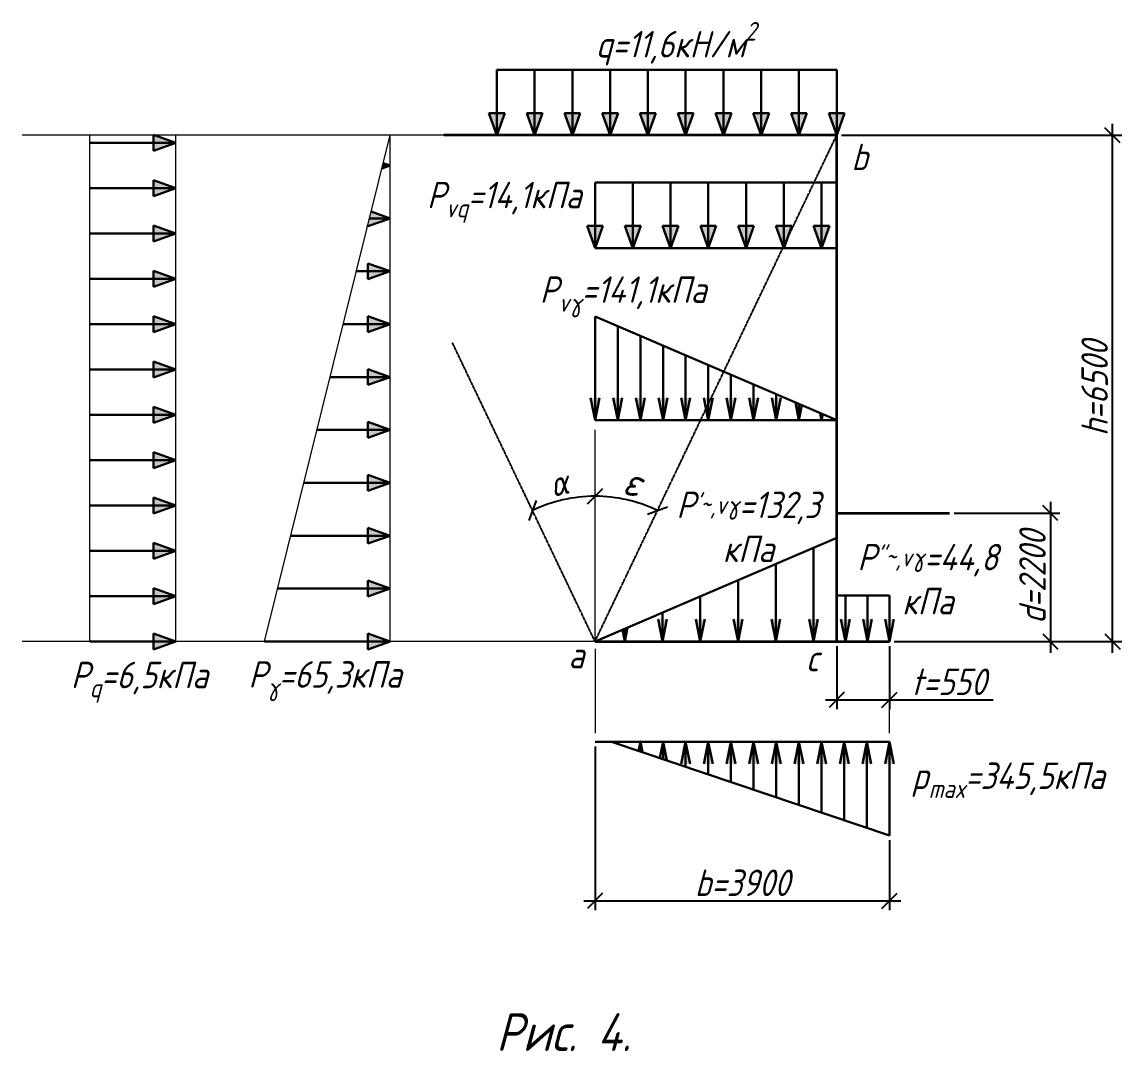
# Model space of a CAD drawing. Header units: millimetres. Extents: x -1004 to 900128, y -352756 to 107728.
# Drawn here: x 233422 to 247988, y -83156 to -69537 of the extents above; entities that cross this region are included whole.
import ezdxf

# ---------------------------------------------------------------- set-up
doc = ezdxf.new("R2010")
doc.units = ezdxf.units.MM
doc.linetypes.add('ACAD_ISO02W100', pattern=[15, 12, -3])
doc.linetypes.add('ACAD_ISO04W100', pattern=[30, 24, -3, 0, -3])
for name, color, linetype, lineweight in [('axles', 152, 'ACAD_ISO04W100', 20), ('basic', 95, 'Continuous', 30), ('hatch', 117, 'ACAD_ISO02W100', 25), ('size', 45, 'Continuous', 20), ('text', 13, 'Continuous', 20), ('thick', 42, 'Continuous', 35), ('thin', 153, 'Continuous', 18)]:
    doc.layers.add(name, color=color, linetype=linetype, lineweight=lineweight)
doc.styles.add('Structures', font='isocpeur.ttf', dxfattribs={"width": 0.85, "oblique": 15})
doc.styles.add('structures 5', font='isocpeur.ttf', dxfattribs={"width": 0.85, "oblique": 15, "height": 5})
doc.dimstyles.new('structures 3.5', dxfattribs={"dimtxt": 3.5, "dimasz": 2, "dimexe": 1.25, "dimexo": 0.625, "dimtad": 1, "dimtxsty": 'Structures', "dimblk": 'OBLIQUE', "dimcen": 2.5, "dimdle": 1.5, "dimadec": 0, "dimazin": 0, "dimtfac": 1, "dimtmove": 0, "dimatfit": 3, "dimfxl": 1, "dimarcsym": 0})

# ---------------------------------------------------------------- blocks, each defined once
blk = doc.blocks.new('_Oblique')
at = {"color": 0, "linetype": 'ByBlock', "lineweight": -2}
blk.add_line((-0.5, -0.5), (0.5, 0.5), dxfattribs=at)
blk = doc.blocks.new('*D218')
at = {"layer": 'Defpoints', "color": 0, "transparency": 16777216}
for p in [(245705, -76036), (244910, -77736), (247040, -77736)]:
    blk.add_point(p, dxfattribs=at)
at = {"layer": 'size', "color": 0, "lineweight": -2, "transparency": 16777216}
for p, q in [((247040, -75886), (247040, -77886)), ((245768, -76036), (247165, -76036)), ((244973, -77736), (247165, -77736))]:
    blk.add_line(p, q, dxfattribs=at)
at = {"layer": 'size', "color": 0, "lineweight": -2, "transparency": 16777216, "xscale": 200, "yscale": 200, "zscale": 200}
for p, rotation in [((247040, -76036), 90), ((247040, -77736), 270)]:
    blk.add_blockref('_Oblique', p, dxfattribs=dict(at, rotation=rotation))
at = {"layer": 'size', "color": 0, "transparency": 16777216, "insert": (246803, -76886), "char_height": 350, "attachment_point": 5, "rotation": 90, "style": 'Structures'}
blk.add_mtext('d=2200', dxfattribs=at)
blk = doc.blocks.new('*D219')
at = {"layer": 'Defpoints', "color": 0, "transparency": 16777216}
for p in [(244210, -77736), (244910, -77736), (244910, -78508)]:
    blk.add_point(p, dxfattribs=at)
at = {"layer": 'size', "color": 0, "lineweight": -2, "transparency": 16777216}
for p, q in [((244210, -77798), (244210, -78633)), ((244910, -77798), (244910, -78633)), ((244060, -78508), (244910, -78508)), ((244910, -78508), (246281, -78508))]:
    blk.add_line(p, q, dxfattribs=at)
at = {"layer": 'size', "color": 0, "lineweight": -2, "transparency": 16777216, "xscale": 200, "yscale": 200, "zscale": 200, "rotation": 180}
blk.add_blockref('_Oblique', (244210, -78508), dxfattribs=at)
at = {"layer": 'size', "color": 0, "lineweight": -2, "transparency": 16777216, "xscale": 200, "yscale": 200, "zscale": 200}
blk.add_blockref('_Oblique', (244910, -78508), dxfattribs=at)
at = {"layer": 'size', "color": 0, "transparency": 16777216, "insert": (245696, -78270), "char_height": 350, "attachment_point": 5, "style": 'Structures'}
blk.add_mtext('t=550', dxfattribs=at)
blk = doc.blocks.new('*D220')
at = {"layer": 'Defpoints', "color": 0, "transparency": 16777216}
for p in [(244210, -71036), (247863, -71036), (244910, -77736)]:
    blk.add_point(p, dxfattribs=at)
at = {"layer": 'size', "color": 0, "lineweight": -2, "transparency": 16777216}
for p, q in [((247863, -77886), (247863, -70886)), ((244273, -71036), (247988, -71036)), ((244973, -77736), (247988, -77736))]:
    blk.add_line(p, q, dxfattribs=at)
at = {"layer": 'size', "color": 0, "lineweight": -2, "transparency": 16777216, "xscale": 200, "yscale": 200, "zscale": 200}
for p, rotation in [((247863, -71036), 90), ((247863, -77736), 270)]:
    blk.add_blockref('_Oblique', p, dxfattribs=dict(at, rotation=rotation))
at = {"layer": 'size', "color": 0, "transparency": 16777216, "insert": (247626, -74386), "char_height": 350, "attachment_point": 5, "rotation": 90, "style": 'Structures'}
blk.add_mtext('h=6500', dxfattribs=at)
blk = doc.blocks.new('*D221')
at = {"layer": 'Defpoints', "color": 0, "transparency": 16777216}
for p in [(244210, -71036), (241010, -74935), (241295, -75835), (241010, -77736), (241010, -77736)]:
    blk.add_point(p, dxfattribs=at)
at = {"layer": 'size', "color": 0, "lineweight": -2, "transparency": 16777216}
blk.add_arc((241010, -77736), 1922, 64.4703, 90, dxfattribs=at)
at = {"layer": 'size', "color": 0, "lineweight": -2, "transparency": 16777216, "xscale": 200, "yscale": 200, "zscale": 200}
for p, rotation in [((241010, -75814), 179.9999999999999), ((241838, -76002), 334.4703020094668)]:
    blk.add_blockref('_Oblique', p, dxfattribs=dict(at, rotation=rotation))
at = {"layer": 'size', "color": 0, "transparency": 16777216, "insert": (241513, -75621), "char_height": 350, "attachment_point": 5, "rotation": 346.6245, "style": 'Structures'}
blk.add_mtext('{\\H1.08333x;ε}', dxfattribs=at)
blk = doc.blocks.new('*D222')
at = {"layer": 'Defpoints', "color": 0, "transparency": 16777216}
for p in [(237810, -71036), (241010, -71286), (240726, -75835), (241010, -77736), (241010, -77736)]:
    blk.add_point(p, dxfattribs=at)
at = {"layer": 'size', "color": 0, "lineweight": -2, "transparency": 16777216}
blk.add_arc((241010, -77736), 1922, 90, 115.5297, dxfattribs=at)
at = {"layer": 'size', "color": 0, "lineweight": -2, "transparency": 16777216, "xscale": 200, "yscale": 200, "zscale": 200}
for p, rotation in [((241010, -75814), 359.9999999999997), ((240182, -76002), 205.5296979905329)]:
    blk.add_blockref('_Oblique', p, dxfattribs=dict(at, rotation=rotation))
at = {"layer": 'size', "color": 0, "transparency": 16777216, "insert": (240535, -75637), "char_height": 350, "width": 756.43, "attachment_point": 5, "rotation": 12.7648, "style": 'Structures'}
blk.add_mtext('{\\H0.95833x;α}', dxfattribs=at)
blk = doc.blocks.new('*D217')
at = {"layer": 'Defpoints', "color": 0, "transparency": 16777216}
for p in [(241010, -79062), (244910, -80305), (244910, -81168)]:
    blk.add_point(p, dxfattribs=at)
at = {"layer": 'size', "color": 0, "lineweight": -2, "transparency": 16777216}
for p, q in [((241010, -79125), (241010, -81293)), ((244910, -80367), (244910, -81293)), ((240860, -81168), (245060, -81168))]:
    blk.add_line(p, q, dxfattribs=at)
at = {"layer": 'size', "color": 0, "lineweight": -2, "transparency": 16777216, "xscale": 200, "yscale": 200, "zscale": 200, "rotation": 180}
blk.add_blockref('_Oblique', (241010, -81168), dxfattribs=at)
at = {"layer": 'size', "color": 0, "lineweight": -2, "transparency": 16777216, "xscale": 200, "yscale": 200, "zscale": 200}
blk.add_blockref('_Oblique', (244910, -81168), dxfattribs=at)
at = {"layer": 'size', "color": 0, "transparency": 16777216, "insert": (242960, -80930), "char_height": 350, "attachment_point": 5, "style": 'Structures'}
blk.add_mtext('b=3900', dxfattribs=at)

msp = doc.modelspace()

# ---------------------------------------------------------------- hatches: boundary and pattern name
at = {"layer": 'basic'}
h = msp.add_hatch(color=256, dxfattribs=at)
h.dxf.hatch_style = 1
h.paths.add_polyline_path([(239605.193, -70741.228), (239710.118, -71035.884), (239710.118, -70741.228)])
h.paths.add_polyline_path([(239710.118, -70741.228), (239710.118, -71035.884), (239815.043, -70741.228)])
h = msp.add_hatch(color=256, dxfattribs=at)
h.dxf.hatch_style = 1
h.paths.add_polyline_path([(240105.193, -70741.228), (240210.118, -71035.884), (240210.118, -70741.228)])
h.paths.add_polyline_path([(240210.118, -70741.228), (240210.118, -71035.884), (240315.043, -70741.228)])
h = msp.add_hatch(color=256, dxfattribs=at)
h.dxf.hatch_style = 1
h.paths.add_polyline_path([(240605.193, -70741.228), (240710.118, -71035.884), (240710.118, -70741.228)])
h.paths.add_polyline_path([(240710.118, -70741.228), (240710.118, -71035.884), (240815.043, -70741.228)])
h = msp.add_hatch(color=256, dxfattribs=at)
h.dxf.hatch_style = 1
h.paths.add_polyline_path([(241105.193, -70741.228), (241210.118, -71035.884), (241210.118, -70741.228)])
h.paths.add_polyline_path([(241210.118, -70741.228), (241210.118, -71035.884), (241315.043, -70741.228)])
h = msp.add_hatch(color=256, dxfattribs=at)
h.dxf.hatch_style = 1
h.paths.add_polyline_path([(241605.193, -70741.228), (241710.118, -71035.884), (241710.118, -70741.228)])
h.paths.add_polyline_path([(241710.118, -70741.228), (241710.118, -71035.884), (241815.043, -70741.228)])
h = msp.add_hatch(color=256, dxfattribs=at)
h.dxf.hatch_style = 1
h.paths.add_polyline_path([(242105.193, -70741.228), (242210.118, -71035.884), (242210.118, -70741.228)])
h.paths.add_polyline_path([(242210.118, -70741.228), (242210.118, -71035.884), (242315.043, -70741.228)])
h = msp.add_hatch(color=256, dxfattribs=at)
h.dxf.hatch_style = 1
h.paths.add_polyline_path([(242605.193, -70741.228), (242710.118, -71035.884), (242710.118, -70741.228)])
h.paths.add_polyline_path([(242710.118, -70741.228), (242710.118, -71035.884), (242815.043, -70741.228)])
h = msp.add_hatch(color=256, dxfattribs=at)
h.dxf.hatch_style = 1
h.paths.add_polyline_path([(243105.193, -70741.228), (243210.118, -71035.884), (243210.118, -70741.228)])
h.paths.add_polyline_path([(243210.118, -70741.228), (243210.118, -71035.884), (243315.043, -70741.228)])
h = msp.add_hatch(color=256, dxfattribs=at)
h.dxf.hatch_style = 1
h.paths.add_polyline_path([(243605.193, -70741.228), (243710.118, -71035.884), (243710.118, -70741.228)])
h.paths.add_polyline_path([(243710.118, -70741.228), (243710.118, -71035.884), (243815.043, -70741.228)])
h = msp.add_hatch(color=256, dxfattribs=at)
h.dxf.hatch_style = 1
h.paths.add_polyline_path([(244105.193, -70741.228), (244210.118, -71035.884), (244210.118, -70741.228)])
h.paths.add_polyline_path([(244210.118, -70741.228), (244210.118, -71035.884), (244315.043, -70741.228)])
h = msp.add_hatch(color=256, dxfattribs=at)
h.dxf.hatch_style = 1
h.paths.add_polyline_path([(235165.137, -71030.959), (235459.793, -71135.884), (235165.137, -71135.884)])
h.paths.add_polyline_path([(235165.137, -71135.884), (235459.793, -71135.884), (235165.137, -71240.81)])
h = msp.add_hatch(color=256, dxfattribs=at)
h.dxf.hatch_style = 1
h.paths.add_polyline_path([(238203.79, -71403.399), (238195.726, -71435.884), (238295.019, -71435.884)])
h.paths.add_polyline_path([(238295.019, -71435.884), (238195.726, -71435.884), (238186.098, -71474.67)])
h.paths.add_polyline_path([(238295.019, -72135.884), (238021.964, -72135.884), (238009.961, -72184.237), (238034.996, -72228.477)])
h.paths.add_polyline_path([(238044.14, -72046.548), (238021.964, -72135.884), (238295.019, -72135.884)])
h.paths.add_polyline_path([(238009.961, -72184.237), (238000.363, -72222.905), (238000.363, -72240.81), (238034.996, -72228.477)])
h = msp.add_hatch(color=256, dxfattribs=at)
h.dxf.hatch_style = 1
h.paths.add_polyline_path([(235165.137, -71630.959), (235459.793, -71735.884), (235165.137, -71735.884)])
h.paths.add_polyline_path([(235165.137, -71735.884), (235459.793, -71735.884), (235165.137, -71840.81)])
h = msp.add_hatch(color=256, dxfattribs=at)
h.dxf.hatch_style = 1
h.paths.add_polyline_path([(235165.137, -72230.959), (235459.793, -72335.884), (235165.137, -72335.884)])
h.paths.add_polyline_path([(235165.137, -72335.884), (235459.793, -72335.884), (235165.137, -72440.81)])
h = msp.add_hatch(color=256, dxfattribs=at)
h.dxf.hatch_style = 1
h.paths.add_polyline_path([(240905.193, -72234.682), (241010.118, -72529.338), (241010.118, -72234.682)])
h.paths.add_polyline_path([(241010.118, -72234.682), (241010.118, -72529.338), (241115.043, -72234.682)])
h = msp.add_hatch(color=256, dxfattribs=at)
h.dxf.hatch_style = 1
h.paths.add_polyline_path([(241405.193, -72234.682), (241510.118, -72529.338), (241510.118, -72234.682)])
h.paths.add_polyline_path([(241510.118, -72234.682), (241510.118, -72529.338), (241615.043, -72234.682)])
h = msp.add_hatch(color=256, dxfattribs=at)
h.dxf.hatch_style = 1
h.paths.add_polyline_path([(241905.193, -72234.682), (242010.118, -72529.338), (242010.118, -72234.682)])
h.paths.add_polyline_path([(242010.118, -72234.682), (242010.118, -72529.338), (242115.043, -72234.682)])
h = msp.add_hatch(color=256, dxfattribs=at)
h.dxf.hatch_style = 1
h.paths.add_polyline_path([(242405.193, -72234.682), (242510.118, -72529.338), (242510.118, -72234.682)])
h.paths.add_polyline_path([(242510.118, -72234.682), (242510.118, -72529.338), (242615.043, -72234.682)])
h = msp.add_hatch(color=256, dxfattribs=at)
h.dxf.hatch_style = 1
h.paths.add_polyline_path([(242905.193, -72234.682), (243010.118, -72529.338), (243010.118, -72234.682)])
h.paths.add_polyline_path([(243010.118, -72234.682), (243010.118, -72529.338), (243115.043, -72234.682)])
h = msp.add_hatch(color=256, dxfattribs=at)
h.dxf.hatch_style = 1
h.paths.add_polyline_path([(243405.193, -72234.682), (243510.118, -72529.338), (243510.118, -72234.682)])
h.paths.add_polyline_path([(243510.118, -72234.682), (243510.118, -72529.338), (243615.043, -72234.682)])
h = msp.add_hatch(color=256, dxfattribs=at)
h.dxf.hatch_style = 1
h.paths.add_polyline_path([(243905.193, -72234.682), (244010.118, -72529.338), (244010.118, -72234.682)])
h.paths.add_polyline_path([(244010.118, -72234.682), (244010.118, -72529.338), (244115.043, -72234.682)])
h = msp.add_hatch(color=256, dxfattribs=at)
h.dxf.hatch_style = 1
h.paths.add_polyline_path([(235165.137, -72830.959), (235459.793, -72935.884), (235165.137, -72935.884)])
h.paths.add_polyline_path([(235165.137, -72935.884), (235459.793, -72935.884), (235165.137, -73040.81)])
h = msp.add_hatch(color=256, dxfattribs=at)
h.dxf.hatch_style = 1
h.paths.add_polyline_path([(238000.363, -72730.959), (238295.019, -72835.884), (238000.363, -72835.884)])
h.paths.add_polyline_path([(238000.363, -72835.884), (238295.019, -72835.884), (238000.363, -72940.81)])
h = msp.add_hatch(color=256, dxfattribs=at)
h.dxf.hatch_style = 1
h.paths.add_polyline_path([(235165.137, -73430.959), (235459.793, -73535.884), (235165.137, -73535.884)])
h.paths.add_polyline_path([(235165.137, -73535.884), (235459.793, -73535.884), (235165.137, -73640.81)])
h = msp.add_hatch(color=256, dxfattribs=at)
h.dxf.hatch_style = 1
h.paths.add_polyline_path([(238000.363, -73430.959), (238295.019, -73535.884), (238000.363, -73535.884)])
h.paths.add_polyline_path([(238000.363, -73535.884), (238295.019, -73535.884), (238000.363, -73640.81)])
h = msp.add_hatch(color=256, dxfattribs=at)
h.dxf.hatch_style = 1
h.paths.add_polyline_path([(235165.137, -74030.959), (235459.793, -74135.884), (235165.137, -74135.884)])
h.paths.add_polyline_path([(235165.137, -74135.884), (235459.793, -74135.884), (235165.137, -74240.81)])
h = msp.add_hatch(color=256, dxfattribs=at)
h.dxf.hatch_style = 1
h.paths.add_polyline_path([(238000.363, -74130.959), (238295.019, -74235.884), (238000.363, -74235.884)])
h.paths.add_polyline_path([(238000.363, -74235.884), (238295.019, -74235.884), (238000.363, -74340.81)])
h = msp.add_hatch(color=256, dxfattribs=at)
h.dxf.hatch_style = 1
h.paths.add_polyline_path([(240951.386, -74512.048), (241010.118, -74512.048), (241010.118, -74806.704)])
h.paths.add_polyline_path([(241010.118, -74512.048), (241068.85, -74512.048), (241010.118, -74806.704)])
h = msp.add_hatch(color=256, dxfattribs=at)
h.dxf.hatch_style = 1
h.paths.add_polyline_path([(241251.386, -74512.048), (241310.118, -74512.048), (241310.118, -74806.704)])
h.paths.add_polyline_path([(241310.118, -74512.048), (241368.85, -74512.048), (241310.118, -74806.704)])
h = msp.add_hatch(color=256, dxfattribs=at)
h.dxf.hatch_style = 1
h.paths.add_polyline_path([(241551.386, -74512.048), (241610.118, -74512.048), (241610.118, -74806.704)])
h.paths.add_polyline_path([(241610.118, -74512.048), (241668.85, -74512.048), (241610.118, -74806.704)])
h = msp.add_hatch(color=256, dxfattribs=at)
h.dxf.hatch_style = 1
h.paths.add_polyline_path([(241851.386, -74512.048), (241910.118, -74512.048), (241910.118, -74806.704)])
h.paths.add_polyline_path([(241910.118, -74512.048), (241968.85, -74512.048), (241910.118, -74806.704)])
h = msp.add_hatch(color=256, dxfattribs=at)
h.dxf.hatch_style = 1
h.paths.add_polyline_path([(242151.386, -74512.048), (242210.118, -74512.048), (242210.118, -74806.704)])
h.paths.add_polyline_path([(242210.118, -74512.048), (242268.85, -74512.048), (242210.118, -74806.704)])
h = msp.add_hatch(color=256, dxfattribs=at)
h.dxf.hatch_style = 1
h.paths.add_polyline_path([(242451.386, -74512.048), (242510.118, -74512.048), (242510.118, -74806.704)])
h.paths.add_polyline_path([(242510.118, -74512.048), (242568.85, -74512.048), (242510.118, -74806.704)])
h = msp.add_hatch(color=256, dxfattribs=at)
h.dxf.hatch_style = 1
h.paths.add_polyline_path([(242751.386, -74512.048), (242810.118, -74512.048), (242810.118, -74806.704)])
h.paths.add_polyline_path([(242810.118, -74512.048), (242868.85, -74512.048), (242810.118, -74806.704)])
h = msp.add_hatch(color=256, dxfattribs=at)
h.dxf.hatch_style = 1
h.paths.add_polyline_path([(243051.386, -74512.048), (243110.118, -74512.048), (243110.118, -74806.704)])
h.paths.add_polyline_path([(243110.118, -74512.048), (243168.85, -74512.048), (243110.118, -74806.704)])
h = msp.add_hatch(color=256, dxfattribs=at)
h.dxf.hatch_style = 1
h.paths.add_polyline_path([(243351.386, -74512.048), (243410.118, -74512.048), (243410.118, -74806.704)])
h.paths.add_polyline_path([(243410.118, -74512.048), (243468.85, -74512.048), (243410.118, -74806.704)])
h = msp.add_hatch(color=256, dxfattribs=at)
h.dxf.hatch_style = 1
h.paths.add_polyline_path([(243749.532, -74608.965), (243710.118, -74592.043), (243710.118, -74806.704)])
h.paths.add_polyline_path([(243710.118, -74592.043), (243663.327, -74571.955), (243710.118, -74806.704)])
h.paths.add_polyline_path([(244025.884, -74727.608), (244010.118, -74720.84), (244010.118, -74806.704)])
h.paths.add_polyline_path([(244010.118, -74720.84), (243991.401, -74712.804), (244010.118, -74806.704)])
h = msp.add_hatch(color=256, dxfattribs=at)
h.dxf.hatch_style = 1
h.paths.add_polyline_path([(235165.137, -74630.959), (235459.793, -74735.884), (235165.137, -74735.884)])
h.paths.add_polyline_path([(235165.137, -74735.884), (235459.793, -74735.884), (235165.137, -74840.81)])
h = msp.add_hatch(color=256, dxfattribs=at)
h.dxf.hatch_style = 1
h.paths.add_polyline_path([(238000.363, -74830.959), (238295.019, -74935.884), (238000.363, -74935.884)])
h.paths.add_polyline_path([(238000.363, -74935.884), (238295.019, -74935.884), (238000.363, -75040.81)])
h = msp.add_hatch(color=256, dxfattribs=at)
h.dxf.hatch_style = 1
h.paths.add_polyline_path([(235165.137, -75230.959), (235459.793, -75335.884), (235165.137, -75335.884)])
h.paths.add_polyline_path([(235165.137, -75335.884), (235459.793, -75335.884), (235165.137, -75440.81)])
h = msp.add_hatch(color=256, dxfattribs=at)
h.dxf.hatch_style = 1
h.paths.add_polyline_path([(238000.363, -75530.959), (238295.019, -75635.884), (238000.363, -75635.884)])
h.paths.add_polyline_path([(238000.363, -75635.884), (238295.019, -75635.884), (238000.363, -75740.81)])
h = msp.add_hatch(color=256, dxfattribs=at)
h.dxf.hatch_style = 1
h.paths.add_polyline_path([(235165.137, -75830.959), (235459.793, -75935.884), (235165.137, -75935.884)])
h.paths.add_polyline_path([(235165.137, -75935.884), (235459.793, -75935.884), (235165.137, -76040.81)])
h = msp.add_hatch(color=256, dxfattribs=at)
h.dxf.hatch_style = 1
h.paths.add_polyline_path([(238000.363, -76230.959), (238295.019, -76335.884), (238000.363, -76335.884)])
h.paths.add_polyline_path([(238000.363, -76335.884), (238295.019, -76335.884), (238000.363, -76440.81)])
h = msp.add_hatch(color=256, dxfattribs=at)
h.dxf.hatch_style = 1
h.paths.add_polyline_path([(235165.137, -76430.959), (235459.793, -76535.884), (235165.137, -76535.884)])
h.paths.add_polyline_path([(235165.137, -76535.884), (235459.793, -76535.884), (235165.137, -76640.81)])
h = msp.add_hatch(color=256, dxfattribs=at)
h.dxf.hatch_style = 1
h.paths.add_polyline_path([(235165.137, -77030.959), (235459.793, -77135.884), (235165.137, -77135.884)])
h.paths.add_polyline_path([(235165.137, -77135.884), (235459.793, -77135.884), (235165.137, -77240.81)])
h = msp.add_hatch(color=256, dxfattribs=at)
h.dxf.hatch_style = 1
h.paths.add_polyline_path([(238000.363, -76930.959), (238295.019, -77035.884), (238000.363, -77035.884)])
h.paths.add_polyline_path([(238000.363, -77035.884), (238295.019, -77035.884), (238000.363, -77140.81)])
h = msp.add_hatch(color=256, dxfattribs=at)
h.dxf.hatch_style = 1
h.paths.add_polyline_path([(241962.503, -77441.228), (241903.771, -77441.228), (241903.771, -77735.884)])
h.paths.add_polyline_path([(241903.771, -77441.228), (241845.039, -77441.228), (241903.771, -77735.884)])
h = msp.add_hatch(color=256, dxfattribs=at)
h.dxf.hatch_style = 1
h.paths.add_polyline_path([(242462.503, -77441.228), (242403.771, -77441.228), (242403.771, -77735.884)])
h.paths.add_polyline_path([(242403.771, -77441.228), (242345.039, -77441.228), (242403.771, -77735.884)])
h = msp.add_hatch(color=256, dxfattribs=at)
h.dxf.hatch_style = 1
h.paths.add_polyline_path([(242962.503, -77441.228), (242903.771, -77441.228), (242903.771, -77735.884)])
h.paths.add_polyline_path([(242903.771, -77441.228), (242845.039, -77441.228), (242903.771, -77735.884)])
h = msp.add_hatch(color=256, dxfattribs=at)
h.dxf.hatch_style = 1
h.paths.add_polyline_path([(243462.503, -77441.228), (243403.771, -77441.228), (243403.771, -77735.884)])
h.paths.add_polyline_path([(243403.771, -77441.228), (243345.039, -77441.228), (243403.771, -77735.884)])
h = msp.add_hatch(color=256, dxfattribs=at)
h.dxf.hatch_style = 1
h.paths.add_polyline_path([(243962.503, -77441.228), (243903.771, -77441.228), (243903.771, -77735.884)])
h.paths.add_polyline_path([(243903.771, -77441.228), (243845.039, -77441.228), (243903.771, -77735.884)])
h = msp.add_hatch(color=256, dxfattribs=at)
h.dxf.hatch_style = 1
h.paths.add_polyline_path([(244383.429, -77441.228), (244324.697, -77441.228), (244324.697, -77735.884)])
h.paths.add_polyline_path([(244324.697, -77441.228), (244265.965, -77441.228), (244324.697, -77735.884)])
h = msp.add_hatch(color=256, dxfattribs=at)
h.dxf.hatch_style = 1
h.paths.add_polyline_path([(244676.139, -77441.228), (244617.407, -77441.228), (244617.407, -77735.884)])
h.paths.add_polyline_path([(244617.407, -77441.228), (244558.676, -77441.228), (244617.407, -77735.884)])
h = msp.add_hatch(color=256, dxfattribs=at)
h.dxf.hatch_style = 1
h.paths.add_polyline_path([(244968.85, -77441.228), (244910.118, -77441.228), (244910.118, -77735.884)])
h.paths.add_polyline_path([(244910.118, -77441.228), (244851.386, -77441.228), (244910.118, -77735.884)])
h = msp.add_hatch(color=256, dxfattribs=at)
h.dxf.hatch_style = 1
h.paths.add_polyline_path([(235165.137, -77630.959), (235459.793, -77735.884), (235165.137, -77735.884)])
h.paths.add_polyline_path([(235165.137, -77735.884), (235459.793, -77735.884), (235165.137, -77840.81)])
h = msp.add_hatch(color=256, dxfattribs=at)
h.dxf.hatch_style = 1
h.paths.add_polyline_path([(238000.363, -77630.959), (238295.019, -77735.884), (238000.363, -77735.884)])
h.paths.add_polyline_path([(238000.363, -77735.884), (238295.019, -77735.884), (238000.363, -77840.81)])
h = msp.add_hatch(color=256, dxfattribs=at)
h.dxf.hatch_style = 1
h.paths.add_polyline_path([(241440.61, -77551.065), (241403.771, -77566.881), (241403.771, -77735.884)])
h.paths.add_polyline_path([(241403.771, -77566.881), (241372.74, -77580.203), (241403.771, -77735.884)])
h = msp.add_hatch(color=256, dxfattribs=at)
h.dxf.hatch_style = 1
h.paths.add_polyline_path([(241910.118, -79062.338), (241910.118, -79291.895), (241959.175, -79308.456)])
h.paths.add_polyline_path([(241910.118, -79062.338), (241867.247, -79277.422), (241910.118, -79291.895)])
h.paths.add_polyline_path([(241610.118, -79062.338), (241610.118, -79190.62), (241637.532, -79199.874)])
h.paths.add_polyline_path([(241610.118, -79062.338), (241586.16, -79182.532), (241610.118, -79190.62)])
h.paths.add_polyline_path([(241310.118, -79062.338), (241305.074, -79087.642), (241310.118, -79089.344)])
h.paths.add_polyline_path([(241310.118, -79062.338), (241310.118, -79089.344), (241315.889, -79091.293)])
h = msp.add_hatch(color=256, dxfattribs=at)
h.dxf.hatch_style = 1
h.paths.add_polyline_path([(242151.386, -79356.994), (242210.118, -79356.994), (242210.118, -79062.338)])
h.paths.add_polyline_path([(242210.118, -79356.994), (242268.85, -79356.994), (242210.118, -79062.338)])
h = msp.add_hatch(color=256, dxfattribs=at)
h.dxf.hatch_style = 1
h.paths.add_polyline_path([(242451.386, -79356.994), (242510.118, -79356.994), (242510.118, -79062.338)])
h.paths.add_polyline_path([(242510.118, -79356.994), (242568.85, -79356.994), (242510.118, -79062.338)])
h = msp.add_hatch(color=256, dxfattribs=at)
h.dxf.hatch_style = 1
h.paths.add_polyline_path([(242751.386, -79356.994), (242810.118, -79356.994), (242810.118, -79062.338)])
h.paths.add_polyline_path([(242810.118, -79356.994), (242868.85, -79356.994), (242810.118, -79062.338)])
h = msp.add_hatch(color=256, dxfattribs=at)
h.dxf.hatch_style = 1
h.paths.add_polyline_path([(243051.386, -79356.994), (243110.118, -79356.994), (243110.118, -79062.338)])
h.paths.add_polyline_path([(243110.118, -79356.994), (243168.85, -79356.994), (243110.118, -79062.338)])
h = msp.add_hatch(color=256, dxfattribs=at)
h.dxf.hatch_style = 1
h.paths.add_polyline_path([(243351.386, -79356.994), (243410.118, -79356.994), (243410.118, -79062.338)])
h.paths.add_polyline_path([(243410.118, -79356.994), (243468.85, -79356.994), (243410.118, -79062.338)])
h = msp.add_hatch(color=256, dxfattribs=at)
h.dxf.hatch_style = 1
h.paths.add_polyline_path([(243651.386, -79356.994), (243710.118, -79356.994), (243710.118, -79062.338)])
h.paths.add_polyline_path([(243710.118, -79356.994), (243768.85, -79356.994), (243710.118, -79062.338)])
h = msp.add_hatch(color=256, dxfattribs=at)
h.dxf.hatch_style = 1
h.paths.add_polyline_path([(243951.386, -79356.994), (244010.118, -79356.994), (244010.118, -79062.338)])
h.paths.add_polyline_path([(244010.118, -79356.994), (244068.85, -79356.994), (244010.118, -79062.338)])
h = msp.add_hatch(color=256, dxfattribs=at)
h.dxf.hatch_style = 1
h.paths.add_polyline_path([(244251.386, -79356.994), (244310.118, -79356.994), (244310.118, -79062.338)])
h.paths.add_polyline_path([(244310.118, -79356.994), (244368.85, -79356.994), (244310.118, -79062.338)])
h = msp.add_hatch(color=256, dxfattribs=at)
h.dxf.hatch_style = 1
h.paths.add_polyline_path([(244551.386, -79356.994), (244610.118, -79356.994), (244610.118, -79062.338)])
h.paths.add_polyline_path([(244610.118, -79356.994), (244668.85, -79356.994), (244610.118, -79062.338)])
h = msp.add_hatch(color=256, dxfattribs=at)
h.dxf.hatch_style = 1
h.paths.add_polyline_path([(244851.386, -79356.994), (244910.118, -79356.994), (244910.118, -79062.338)])
h.paths.add_polyline_path([(244910.118, -79356.994), (244968.85, -79356.994), (244910.118, -79062.338)])

# ---------------------------------------------------------------- linework, layer by layer
at = {"layer": 'axles', "ltscale": 0.2}
for p, q in [((239008.402, -71035.884), (233421.793, -71035.884)), ((241010.118, -77735.884), (233421.793, -77735.884))]:
    msp.add_line(p, q, dxfattribs=at)
at = {"layer": 'basic'}
for p, q in [((239710.118, -71035.884), (239710.118, -70169.351)), ((244210.118, -70169.351), (239710.118, -70169.351)), ((240210.118, -71035.884), (240210.118, -70169.351)), ((240710.118, -71035.884), (240710.118, -70169.351)), ((241210.118, -71035.884), (241210.118, -70169.351)), ((241710.118, -71035.884), (241710.118, -70169.351)), ((242210.118, -71035.884), (242210.118, -70169.351)), ((242710.118, -71035.884), (242710.118, -70169.351)), ((243210.118, -71035.884), (243210.118, -70169.351)), ((243710.118, -71035.884), (243710.118, -70169.351)), ((244210.118, -71035.884), (244210.118, -70169.351)), ((239710.118, -71035.884), (239605.193, -70741.228)), ((239815.043, -70741.228), (239605.193, -70741.228)), ((239710.118, -71035.884), (239815.043, -70741.228)), ((240210.118, -71035.884), (240105.193, -70741.228)), ((240315.043, -70741.228), (240105.193, -70741.228)), ((240210.118, -71035.884), (240315.043, -70741.228)), ((240710.118, -71035.884), (240605.193, -70741.228)), ((240815.043, -70741.228), (240605.193, -70741.228)), ((240710.118, -71035.884), (240815.043, -70741.228)), ((241210.118, -71035.884), (241105.193, -70741.228)), ((241315.043, -70741.228), (241105.193, -70741.228)), ((241210.118, -71035.884), (241315.043, -70741.228)), ((241710.118, -71035.884), (241605.193, -70741.228)), ((241815.043, -70741.228), (241605.193, -70741.228)), ((241710.118, -71035.884), (241815.043, -70741.228)), ((242210.118, -71035.884), (242105.193, -70741.228)), ((242315.043, -70741.228), (242105.193, -70741.228)), ((242210.118, -71035.884), (242315.043, -70741.228)), ((242710.118, -71035.884), (242605.193, -70741.228)), ((242815.043, -70741.228), (242605.193, -70741.228)), ((242710.118, -71035.884), (242815.043, -70741.228)), ((243210.118, -71035.884), (243105.193, -70741.228)), ((243315.043, -70741.228), (243105.193, -70741.228)), ((243210.118, -71035.884), (243315.043, -70741.228)), ((243710.118, -71035.884), (243605.193, -70741.228)), ((243815.043, -70741.228), (243605.193, -70741.228)), ((243710.118, -71035.884), (243815.043, -70741.228)), ((244210.118, -71035.884), (244105.193, -70741.228)), ((244315.043, -70741.228), (244105.193, -70741.228)), ((244210.118, -71035.884), (244315.043, -70741.228)), ((235459.793, -71135.884), (235165.137, -71030.959)), ((235165.137, -71240.81), (235165.137, -71030.959)), ((235459.793, -71135.884), (234317.927, -71135.884)), ((235459.793, -71135.884), (235165.137, -71240.81)), ((238295.019, -71435.884), (238186.098, -71474.67)), ((238295.019, -71435.884), (238195.726, -71435.884)), ((238295.019, -71435.884), (238203.79, -71403.399)), ((235459.793, -71735.884), (235165.137, -71630.959)), ((235165.137, -71840.81), (235165.137, -71630.959)), ((241010.118, -72529.338), (241010.118, -71662.805)), ((241010.118, -71662.805), (244210.118, -71662.805)), ((241510.118, -72529.338), (241510.118, -71662.805)), ((242010.118, -72529.338), (242010.118, -71662.805)), ((242510.118, -72529.338), (242510.118, -71662.805)), ((243010.118, -72529.338), (243010.118, -71662.805)), ((243510.118, -72529.338), (243510.118, -71662.805)), ((244010.118, -72529.338), (244010.118, -71662.805)), ((235459.793, -71735.884), (234317.927, -71735.884)), ((235459.793, -71735.884), (235165.137, -71840.81)), ((238295.019, -72135.884), (238044.14, -72046.548)), ((235459.793, -72335.884), (235165.137, -72230.959)), ((235165.137, -72440.81), (235165.137, -72230.959)), ((238295.019, -72135.884), (238000.363, -72240.81)), ((238000.363, -72240.81), (238000.363, -72222.905)), ((238295.019, -72135.884), (238021.964, -72135.884)), ((241010.118, -72529.338), (240905.193, -72234.682)), ((241115.043, -72234.682), (240905.193, -72234.682)), ((241010.118, -72529.338), (241115.043, -72234.682)), ((241510.118, -72529.338), (241405.193, -72234.682)), ((241615.043, -72234.682), (241405.193, -72234.682)), ((241510.118, -72529.338), (241615.043, -72234.682)), ((242010.118, -72529.338), (241905.193, -72234.682)), ((242115.043, -72234.682), (241905.193, -72234.682)), ((242010.118, -72529.338), (242115.043, -72234.682)), ((242510.118, -72529.338), (242405.193, -72234.682)), ((242615.043, -72234.682), (242405.193, -72234.682)), ((242510.118, -72529.338), (242615.043, -72234.682)), ((243010.118, -72529.338), (242905.193, -72234.682)), ((243115.043, -72234.682), (242905.193, -72234.682)), ((243010.118, -72529.338), (243115.043, -72234.682)), ((243510.118, -72529.338), (243405.193, -72234.682)), ((243615.043, -72234.682), (243405.193, -72234.682)), ((243510.118, -72529.338), (243615.043, -72234.682)), ((244010.118, -72529.338), (243905.193, -72234.682)), ((244115.043, -72234.682), (243905.193, -72234.682)), ((244010.118, -72529.338), (244115.043, -72234.682)), ((235459.793, -72335.884), (234317.927, -72335.884)), ((235459.793, -72335.884), (235165.137, -72440.81)), ((244210.118, -72529.338), (241010.118, -72529.338)), ((235459.793, -72935.884), (235165.137, -72830.959)), ((235165.137, -73040.81), (235165.137, -72830.959)), ((238295.019, -72835.884), (238000.363, -72730.959)), ((238000.363, -72940.81), (238000.363, -72730.959)), ((235459.793, -72935.884), (234317.927, -72935.884)), ((235459.793, -72935.884), (235165.137, -73040.81)), ((238295.019, -72835.884), (237848.201, -72835.884)), ((238295.019, -72835.884), (238000.363, -72940.81)), ((235459.793, -73535.884), (234317.927, -73535.884)), ((235459.793, -73535.884), (235165.137, -73430.959)), ((235165.137, -73640.81), (235165.137, -73430.959)), ((235459.793, -73535.884), (235165.137, -73640.81)), ((238295.019, -73535.884), (237674.439, -73535.884)), ((238295.019, -73535.884), (238000.363, -73430.959)), ((238000.363, -73640.81), (238000.363, -73430.959)), ((238295.019, -73535.884), (238000.363, -73640.81)), ((244210.118, -74806.704), (241010.118, -73432.874)), ((241010.118, -74806.704), (241010.118, -73432.874)), ((241310.118, -74806.704), (241310.118, -73561.67)), ((241610.118, -74806.704), (241610.118, -73690.467)), ((241910.118, -74806.704), (241910.118, -73819.263)), ((242210.118, -74806.704), (242210.118, -73948.06)), ((235459.793, -74135.884), (234317.927, -74135.884)), ((235459.793, -74135.884), (235165.137, -74030.959)), ((235165.137, -74240.81), (235165.137, -74030.959)), ((235459.793, -74135.884), (235165.137, -74240.81)), ((238295.019, -74235.884), (238000.363, -74130.959)), ((238000.363, -74340.81), (238000.363, -74130.959)), ((242510.118, -74806.704), (242510.118, -74076.857)), ((238295.019, -74235.884), (237500.677, -74235.884)), ((238295.019, -74235.884), (238000.363, -74340.81)), ((242810.118, -74806.704), (242810.118, -74205.653)), ((243110.118, -74806.704), (243110.118, -74334.45)), ((241010.118, -74806.704), (240951.386, -74512.048)), ((241010.118, -74806.704), (241068.85, -74512.048)), ((241310.118, -74806.704), (241251.386, -74512.048)), ((241310.118, -74806.704), (241368.85, -74512.048)), ((241610.118, -74806.704), (241551.386, -74512.048)), ((241610.118, -74806.704), (241668.85, -74512.048)), ((241910.118, -74806.704), (241851.386, -74512.048)), ((241910.118, -74806.704), (241968.85, -74512.048)), ((242210.118, -74806.704), (242151.386, -74512.048)), ((242210.118, -74806.704), (242268.85, -74512.048)), ((242510.118, -74806.704), (242451.386, -74512.048)), ((242510.118, -74806.704), (242568.85, -74512.048)), ((242810.118, -74806.704), (242751.386, -74512.048)), ((242810.118, -74806.704), (242868.85, -74512.048)), ((243110.118, -74806.704), (243051.386, -74512.048)), ((243110.118, -74806.704), (243168.85, -74512.048)), ((243410.118, -74806.704), (243351.386, -74512.048)), ((243410.118, -74806.704), (243410.118, -74463.247)), ((243410.118, -74806.704), (243468.85, -74512.048)), ((243710.118, -74806.704), (243663.327, -74571.955)), ((235459.793, -74735.884), (235165.137, -74630.959)), ((235165.137, -74840.81), (235165.137, -74630.959)), ((243710.118, -74806.704), (243710.118, -74592.043)), ((243710.118, -74806.704), (243749.532, -74608.965)), ((244010.118, -74806.704), (243991.401, -74712.804)), ((244010.118, -74806.704), (244010.118, -74720.84)), ((235459.793, -74735.884), (234317.927, -74735.884)), ((235459.793, -74735.884), (235165.137, -74840.81)), ((238295.019, -74935.884), (238000.363, -74830.959)), ((238000.363, -75040.81), (238000.363, -74830.959)), ((244210.118, -74806.704), (241010.118, -74806.704)), ((244010.118, -74806.704), (244025.884, -74727.608)), ((238295.019, -74935.884), (237326.914, -74935.884)), ((238295.019, -74935.884), (238000.363, -75040.81)), ((235459.793, -75335.884), (235165.137, -75230.959)), ((235165.137, -75440.81), (235165.137, -75230.959)), ((235459.793, -75335.884), (234317.927, -75335.884)), ((235459.793, -75335.884), (235165.137, -75440.81)), ((238295.019, -75635.884), (238000.363, -75530.959)), ((238000.363, -75740.81), (238000.363, -75530.959)), ((238295.019, -75635.884), (237153.152, -75635.884)), ((238295.019, -75635.884), (238000.363, -75740.81)), ((235459.793, -75935.884), (235165.137, -75830.959)), ((235165.137, -76040.81), (235165.137, -75830.959)), ((235459.793, -75935.884), (234317.927, -75935.884)), ((235459.793, -75935.884), (235165.137, -76040.81)), ((238295.019, -76335.884), (238000.363, -76230.959)), ((238000.363, -76440.81), (238000.363, -76230.959)), ((235459.793, -76535.884), (235165.137, -76430.959)), ((235165.137, -76640.81), (235165.137, -76430.959)), ((238295.019, -76335.884), (236979.39, -76335.884)), ((238295.019, -76335.884), (238000.363, -76440.81)), ((241010.118, -77735.884), (244210.118, -76362.054)), ((235459.793, -76535.884), (234317.927, -76535.884)), ((235459.793, -76535.884), (235165.137, -76640.81)), ((243903.771, -77735.884), (243903.771, -76493.575)), ((243403.771, -77735.884), (243403.771, -76708.236)), ((235459.793, -77135.884), (235165.137, -77030.959)), ((235165.137, -77240.81), (235165.137, -77030.959)), ((238295.019, -77035.884), (236805.627, -77035.884)), ((238295.019, -77035.884), (238000.363, -76930.959)), ((238000.363, -77140.81), (238000.363, -76930.959)), ((238295.019, -77035.884), (238000.363, -77140.81)), ((242903.771, -77735.884), (242903.771, -76922.897)), ((235459.793, -77135.884), (234317.927, -77135.884)), ((235459.793, -77135.884), (235165.137, -77240.81)), ((242403.771, -77735.884), (242403.771, -77137.558)), ((244910.118, -77128.283), (244210.118, -77128.283)), ((244324.697, -77735.884), (244324.697, -77128.283)), ((244617.407, -77735.884), (244617.407, -77128.283)), ((244910.118, -77735.884), (244910.118, -77128.283)), ((241903.771, -77735.884), (241845.039, -77441.228)), ((241903.771, -77735.884), (241903.771, -77352.219)), ((241903.771, -77735.884), (241962.503, -77441.228)), ((242403.771, -77735.884), (242345.039, -77441.228)), ((242403.771, -77735.884), (242462.503, -77441.228)), ((242903.771, -77735.884), (242845.039, -77441.228)), ((242903.771, -77735.884), (242962.503, -77441.228)), ((243403.771, -77735.884), (243345.039, -77441.228)), ((243403.771, -77735.884), (243462.503, -77441.228)), ((243903.771, -77735.884), (243845.039, -77441.228)), ((243903.771, -77735.884), (243962.503, -77441.228)), ((244324.697, -77735.884), (244265.965, -77441.228)), ((244324.697, -77735.884), (244383.429, -77441.228)), ((244617.407, -77735.884), (244558.676, -77441.228)), ((244617.407, -77735.884), (244676.139, -77441.228)), ((244910.118, -77735.884), (244851.386, -77441.228)), ((244910.118, -77735.884), (244968.85, -77441.228)), ((235459.793, -77735.884), (235165.137, -77630.959)), ((235165.137, -77840.81), (235165.137, -77630.959)), ((238295.019, -77735.884), (238000.363, -77630.959)), ((238000.363, -77840.81), (238000.363, -77630.959)), ((241403.771, -77735.884), (241372.74, -77580.203)), ((241403.771, -77735.884), (241440.61, -77551.065)), ((241403.771, -77735.884), (241403.771, -77566.881)), ((235459.793, -77735.884), (234317.927, -77735.884)), ((235459.793, -77735.884), (235165.137, -77840.81)), ((238295.019, -77735.884), (236631.865, -77735.884)), ((238295.019, -77735.884), (238000.363, -77840.81)), ((244910.118, -79062.338), (241010.118, -79062.338)), ((241230.118, -79062.338), (244910.118, -80304.647)), ((241310.118, -79062.338), (241305.074, -79087.642)), ((241310.118, -79062.338), (241310.118, -79089.344)), ((241310.118, -79062.338), (241315.889, -79091.293)), ((241610.118, -79062.338), (241586.16, -79182.532)), ((241610.118, -79062.338), (241610.118, -79190.62)), ((241610.118, -79062.338), (241637.532, -79199.874)), ((241910.118, -79062.338), (241867.247, -79277.422)), ((241910.118, -79062.338), (241910.118, -79291.895)), ((241910.118, -79062.338), (241959.175, -79308.456)), ((242210.118, -79062.338), (242151.386, -79356.994)), ((242210.118, -79062.338), (242210.118, -79393.17)), ((242210.118, -79062.338), (242268.85, -79356.994)), ((242510.118, -79062.338), (242451.386, -79356.994)), ((242510.118, -79062.338), (242510.118, -79494.445)), ((242510.118, -79062.338), (242568.85, -79356.994)), ((242810.118, -79062.338), (242751.386, -79356.994)), ((242810.118, -79062.338), (242810.118, -79595.721)), ((242810.118, -79062.338), (242868.85, -79356.994)), ((243110.118, -79062.338), (243051.386, -79356.994)), ((243110.118, -79062.338), (243110.118, -79696.996)), ((243110.118, -79062.338), (243168.85, -79356.994)), ((243410.118, -79062.338), (243351.386, -79356.994)), ((243410.118, -79062.338), (243410.118, -79798.271)), ((243410.118, -79062.338), (243468.85, -79356.994)), ((243710.118, -79062.338), (243651.386, -79356.994)), ((243710.118, -79062.338), (243710.118, -79899.546)), ((243710.118, -79062.338), (243768.85, -79356.994)), ((244010.118, -79062.338), (243951.386, -79356.994)), ((244010.118, -79062.338), (244010.118, -80000.821)), ((244010.118, -79062.338), (244068.85, -79356.994)), ((244310.118, -79062.338), (244251.386, -79356.994)), ((244310.118, -79062.338), (244310.118, -80102.097)), ((244310.118, -79062.338), (244368.85, -79356.994)), ((244610.118, -79062.338), (244551.386, -79356.994)), ((244610.118, -79062.338), (244610.118, -80203.372)), ((244610.118, -79062.338), (244668.85, -79356.994)), ((244910.118, -79062.338), (244851.386, -79356.994)), ((244910.118, -79062.338), (244910.118, -80304.647)), ((244910.118, -79062.338), (244968.85, -79356.994))]:
    msp.add_line(p, q, dxfattribs=at)
at = {"layer": 'hatch', "ltscale": 0.3}
for q in [(244210.118, -71035.884), (239124.381, -73787.622)]:
    msp.add_line((241010.118, -77735.884), q, dxfattribs=at)
at = {"layer": 'thick'}
for p, q in [((244210.118, -71035.884), (239008.402, -71035.884)), ((244210.118, -77735.884), (244210.118, -71035.884)), ((244210.118, -76035.884), (245705.44, -76035.884)), ((241010.118, -77735.884), (244910.118, -77735.884))]:
    msp.add_line(p, q, dxfattribs=at)
at = {"layer": 'thin'}
for p, q in [((234317.927, -77735.884), (234317.927, -71035.884)), ((235459.793, -77735.884), (235459.793, -71035.884)), ((236631.865, -77735.884), (238295.019, -71035.884)), ((238295.019, -77735.884), (238295.019, -71035.884)), ((241010.118, -77833.076), (241010.118, -78948.269)), ((244910.118, -78948.269), (244910.118, -78015.28))]:
    msp.add_line(p, q, dxfattribs=at)
at = {"layer": 'thin', "ltscale": 0.4}
msp.add_line((241010.118, -77735.884), (241010.118, -74934.74), dxfattribs=at)
at = {"layer": 'thin'}
for points in [[(244210.118, -71035.884), (239008.402, -71035.884)], [(244210.118, -76035.884), (245705.44, -76035.884)]]:
    msp.add_lwpolyline(points, dxfattribs=at)

# ---------------------------------------------------------------- texts
at = {"layer": 'text', "attachment_point": 5, "style": 'structures 5'}
for s, insert, char_height, width in [('\\A1;q=11,6кН/м{\\H0.7x;\\S2^ ;}', (242081.371, -69824.668), 350, 2511.65502), ('\\A1;b', (244514.387, -71322.854), 350, 350), ('\\A1;P{\\H0.7x;\\S^ vq;\\H1.42857x;=14,1кПа}', (239808.439, -71886.716), 350, 878.35728), ('\\A1;P{\\H0.7x;\\S^ vγ;\\H1.42857x;=141,1кПа}', (241382.554, -73138.374), 350, 878.35728), ("\\A1;P{\\H0.7x;\\S'~,vγ;\\H1.42857x;=132,3\\PкПа}", (243040.681, -76219.245), 350, 878.35728), ('\\A1;P{\\H0.7x;\\S"~,vγ;\\H1.42857x;=44,8\\PкПа}', (245416.472, -76911.236), 350, 878.35728), ('\\A1;a', (240761.105, -77915.817), 350, 350), ('\\A1;c', (243887.968, -77956.234), 350, 350), ('\\A1;P{\\H0.7x;\\S^ q;\\H1.42857x;=6,5кПа}', (234977.357, -78239.089), 350, 1905.54601), ('\\A1;P{\\H0.67083x;\\S^ γ;}=65,3кПа', (237435.345, -78225.754), 350, 1953.35942), ('\\A1;p{\\H0.7x;\\S^ max;}=345,5кПа', (246483.015, -79572.519), 350, 1724.15503), ('Рис. 4.', (240592.072, -82906.051), 500, 2515.89751)]:
    msp.add_mtext(s, dxfattribs=dict(at, insert=insert, char_height=char_height, width=width))

# ---------------------------------------------------------------- dimensions: what is measured, and where the dimension line sits
at = {"layer": 'size'}
for base, p1, p2, text, picture, middle in [((247863.311, -71035.884), (244910.118, -77735.884), (244210.118, -71035.884), 'h=6500', '*D220', (247625.811, -74385.884)), ((247040.209, -77735.884), (245705.44, -76035.884), (244910.118, -77735.884), 'd=2200', '*D218', (246802.709, -76885.884))]:
    dim = msp.add_linear_dim(base=base, p1=p1, p2=p2, angle=90, text=text, dimstyle='structures 3.5', dxfattribs=at)
    dim.commit()
    dim.dimension.update_dxf_attribs({"geometry": picture, "text_midpoint": middle})
dim = msp.add_angular_dim_2l(base=(240725.735, -75835.278), line1=((241010.118, -77735.884), (237810.118, -71035.884)), line2=((241010.118, -77735.884), (241010.118, -71285.884)), text='{\\H0.95833x;α}', dimstyle='structures 3.5', override={"dimscale": 0, "dimblk1": 'Oblique', "dimblk2": 'Oblique', "dimsah": 1}, dxfattribs=at)
dim.commit()
dim.dimension.update_dxf_attribs({"geometry": '*D222', "text_midpoint": (240534.639, -75637.098)})
dim = msp.add_angular_dim_2l(base=(241294.501, -75835.278), line1=((241010.118, -77735.884), (244210.118, -71035.884)), line2=((241010.118, -77735.884), (241010.118, -74934.74)), text='{\\H1.08333x;ε}', dimstyle='structures 3.5', override={"dimscale": 0, "dimblk1": 'Oblique', "dimblk2": 'Oblique', "dimsah": 1}, dxfattribs=at)
dim.commit()
dim.dimension.update_dxf_attribs({"geometry": '*D221', "text_midpoint": (241454.684, -75866.248), "dimtype": 162})
for base, p1, p2, text, picture, middle in [((244910.118, -78507.955), (244210.118, -77735.884), (244910.118, -77735.884), 't=550', '*D219', (245695.509, -78270.455)), ((244910.118, -81167.606), (241010.118, -79062.338), (244910.118, -80304.647), 'b=3900', '*D217', (242960.118, -80930.106))]:
    dim = msp.add_linear_dim(base=base, p1=p1, p2=p2, text=text, dimstyle='structures 3.5', dxfattribs=at)
    dim.commit()
    dim.dimension.update_dxf_attribs({"geometry": picture, "text_midpoint": middle})

doc.saveas('drawing.dxf')
